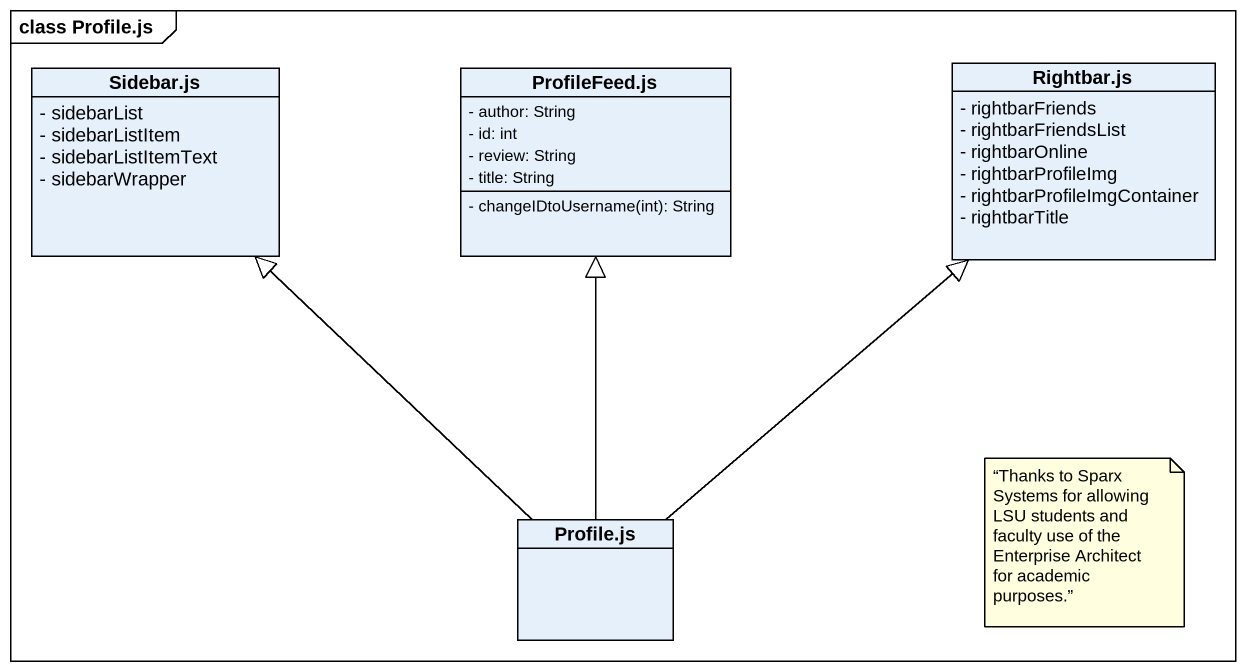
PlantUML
@startuml
mainframe class Profile.js
hide circle
hide empty members
skinparam classAttributeIconSize 0
class "Sidebar.js" as Sidebar_js {
  - sidebarList
  - sidebarListItem
  - sidebarListItemText
  - sidebarWrapper
}
class "ProfileFeed.js" as ProfileFeed_js {
  - author: String
  - id: int
  - review: String
  - title: String
  - changeIDtoUsername(int): String
}
class "Rightbar.js" as Rightbar_js {
  - rightbarFriends
  - rightbarFriendsList
  - rightbarOnline
  - rightbarProfileImg
  - rightbarProfileImgContainer
  - rightbarTitle
}
class "Profile.js" as Profile_js
Profile_js -up-|> Sidebar_js
Profile_js -up-|> ProfileFeed_js
Profile_js -up-|> Rightbar_js
note as N1
  “Thanks to Sparx Systems for allowing LSU students and
  faculty use of the Enterprise Architect for academic purposes.”
end note
@enduml
